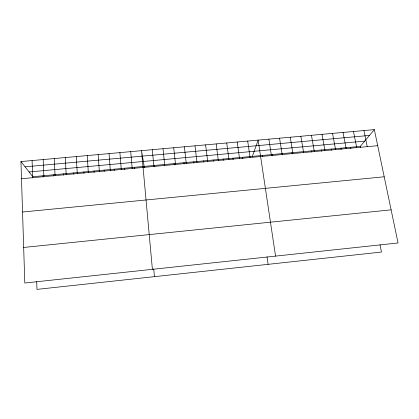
<?xml version="1.0" encoding="UTF-8"?>
<svg xmlns="http://www.w3.org/2000/svg" width="419" height="419" viewBox="0 0 419 419"><rect width="100%" height="100%" fill="white"/><g stroke="black" fill="none" stroke-linecap="round" stroke-linejoin="round"><path stroke-width="0.63" d="M252.343 156.376L258.141 140.124L275.561 256.114M20.95 161.566L32.792 176.718L360.293 146.378L374.34 129.618L398.05 242.973L24.8 283.019L20.95 161.566L374.34 129.618M23.674 247.451L391.121 209.84M22.547 212.009L384.202 176.781M29.084 171.973L364.703 141.119M21.495 178.73L377.697 145.681M25.067 166.83L369.469 135.431M363.938 130.56L367.217 146.655M360.293 146.378L360.544 147.629M380.012 244.733L381.479 252.049L36.987 289.382L36.699 281.563M353.5 131.503L356.705 147.629M350.619 147.273L350.865 148.525M343.035 132.451L346.157 148.609M340.914 148.174L341.155 149.431M332.534 133.399L335.577 149.588M331.188 149.075L331.419 150.332M322.007 134.352L324.966 150.573M321.425 149.976L321.656 151.238M311.443 135.306L314.323 151.563M311.642 150.882L311.867 152.149M300.847 136.264L303.644 152.553M290.22 137.223L292.939 153.548M291.985 152.705L292.2 153.972M282.118 153.621L282.322 154.889M279.562 138.186L282.191 154.543M272.219 154.538L272.418 155.81M268.867 139.155L271.418 155.543M262.294 155.454L262.488 156.732M267.023 256.852L268.118 264.331M247.697 141.067L250.085 157.523M242.653 157.277L242.831 158.555M237.227 142.015L239.527 158.502M232.938 158.178L233.111 159.461M226.721 142.963L228.942 159.482M223.196 159.079L223.364 160.362M216.183 143.916L218.32 160.472M213.423 159.985L213.59 161.273M205.614 144.869L207.667 161.456M203.629 160.891L203.786 162.179M195.013 145.828L196.982 162.452M193.803 161.802L193.955 163.096M184.381 146.791L186.266 163.441M183.951 162.713L184.098 164.007M173.717 147.755L175.514 164.442M174.074 163.63L174.21 164.929M163.022 148.724L164.73 165.442M164.164 164.547L164.3 165.845M154.229 165.468L154.354 166.767M152.291 149.693L153.914 166.443M144.382 167.642L141.528 150.662L152.401 269.328M153.736 269.008L154.438 276.65M134.274 167.317L134.384 168.569M130.733 151.641L132.184 168.459M124.254 168.244L124.359 169.501M119.907 152.621L121.269 169.475M114.209 169.176L114.308 170.433M109.045 153.6L110.317 170.491M104.132 170.109L104.226 171.371M98.151 154.585L99.334 171.507M94.029 171.046L94.113 172.309M87.225 155.575L88.32 172.528M83.894 171.984L83.973 173.251M76.263 156.565L77.269 173.555M73.734 172.927L73.807 174.194M65.27 157.56L66.181 174.587M63.541 173.869L63.609 175.142M54.24 158.555L55.062 175.619M53.323 174.817L53.381 176.09M43.178 159.555L43.906 176.65M43.073 175.765L43.126 177.043M32.792 176.718L32.839 177.996M32.08 160.556L32.719 177.687"/></g></svg>
